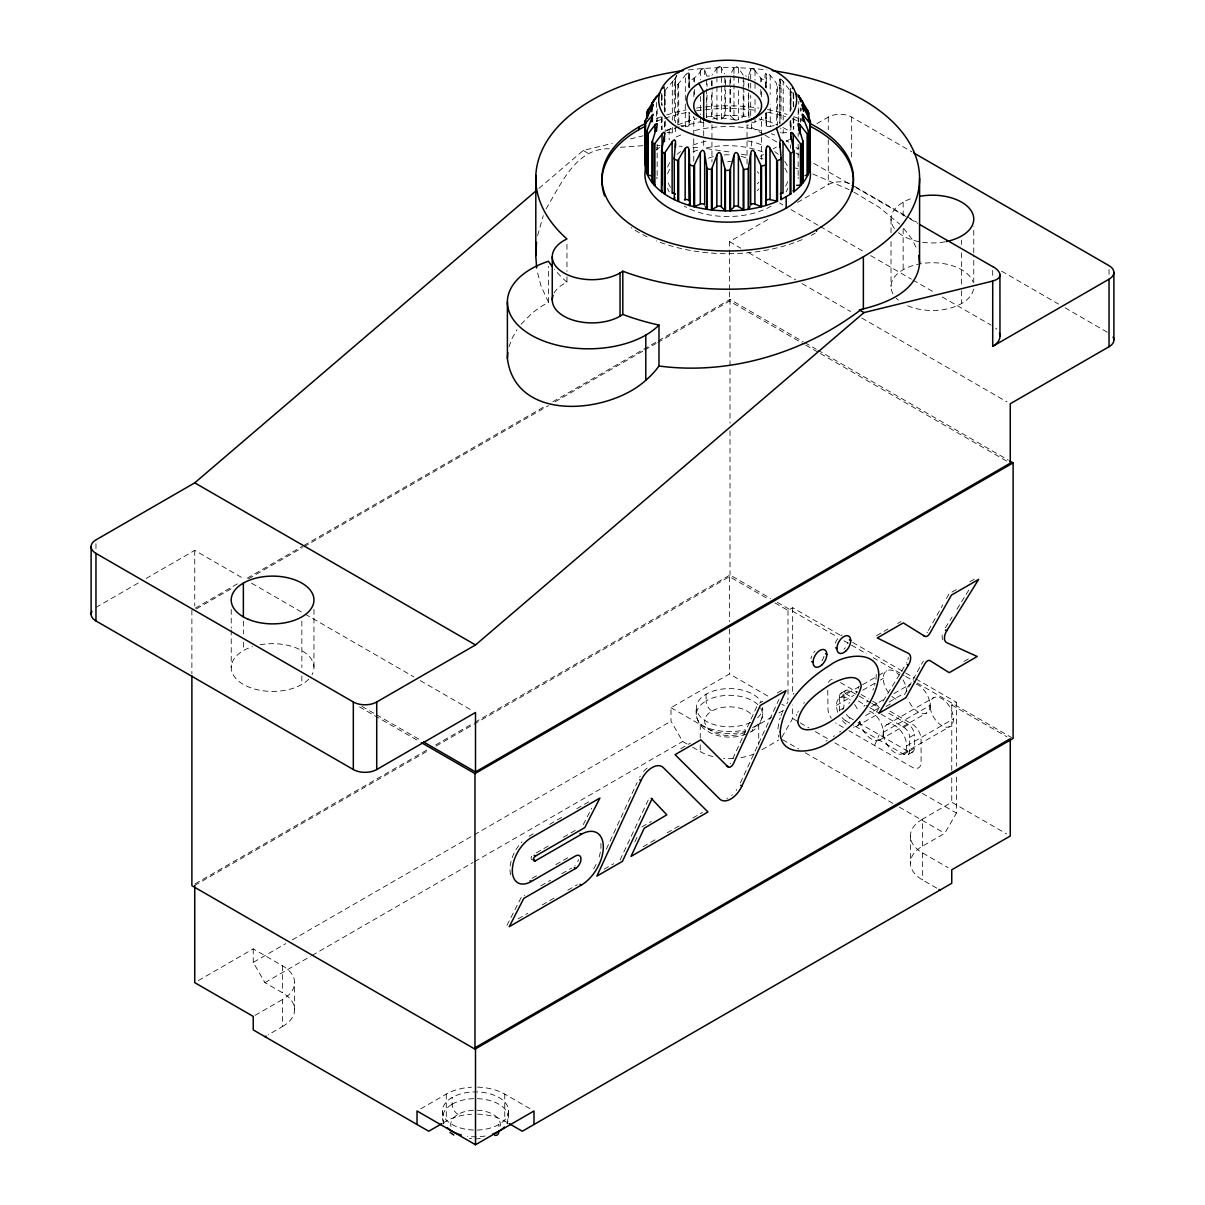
<?xml version="1.0" encoding="UTF-8"?>
<svg xmlns="http://www.w3.org/2000/svg" width="1205" height="1205" viewBox="0 0 1205 1205"><rect width="100%" height="100%" fill="white"/><g stroke="black" fill="none" stroke-linecap="round" stroke-linejoin="round"><path stroke-width="0.75" stroke-dasharray="5 3.75" d="M294.607 1009.67L294.607 982.647M457.96 1114.354A8.315 4.805 60 0 1 452.101 1104.217L452.116 1097.469M508.6 1110.98A33.092 19.099 0 0 1 458.969 1127.518A33.092 19.099 0 0 1 458.969 1094.441A33.092 19.099 0 0 1 508.6 1110.98L507.395 1123.873M693.764 161.334L693.764 116.659M733.981 75.282L733.981 119.31A2.651 1.536 0 0 0 738.439 119.476L743.877 116.252L743.877 90.932M733.981 73.445L733.981 67.947A6.673 3.178 3.5 0 1 734.478 67.194A3.841 1.838 3.8 0 1 734.975 66.877L735.833 66.637M750.7 115.725L750.7 95.541M750.7 88.206L750.7 80.856M750.7 79.033L750.7 69.86A6.673 2.997 16.4 0 1 751.016 69.182M766.26 125.23L766.26 112.396M766.26 86.7C761.319 62.374 771.366 76.322 776.728 83.642L776.683 125.004L777.481 124.943L777.391 84.335L781.006 86.052M779.876 123.799L779.891 79.771A6.673 1.928 38.9 0 1 779.846 79.153L779.861 123.046M790.616 88.191L790.616 111.026M790.887 129.477L790.887 120.304M790.887 109.294L790.887 90.947M798.734 121.69L798.734 101.521M827.76 690.224L828.001 710.317A13.24 7.637 60 0 0 831.284 718.195M871.11 702.997L849.977 690.811A8.269 4.775 60 0 0 844.133 694.185L843.846 707.862M910.393 836.014L910.393 863.036M973.761 282.859L973.761 254.722M973.761 252.839L973.761 226.57M442.416 1110.98L443.621 1123.873M657.207 109.053L657.192 121.464M790.631 148.396L790.661 144.946M688.944 73.113A7.2 2.546 -31.6 0 1 689.079 73.716L689.486 87.182M777.918 728.965L778.701 723.256M689.185 122.533L689.486 113.541M875.99 679.379L876.381 671.682M765.853 87.182L766.26 73.867L766.275 88.07M780.915 128.046L780.689 128.95M537.581 235.623L543.289 215.605M750.7 69.86L748.305 76.276L745.534 75.93M858.562 686.94L858.156 688.432M875.146 683.325L874.574 685.359M779.59 719.746L780.238 717.683M508.992 346.784L512.185 338.123L517.005 329.688M796.43 715.393L796.821 714.339M873.535 688.492L872.917 690.073M780.991 715.589L781.834 713.45M874.544 745.518L879.228 734.704M782.301 712.381L783.295 710.227M733.981 67.947L730.757 73.851M606.356 849.163L637.099 782.602M732.715 758.758L757.975 704.097M740.382 782.949L778.942 699.472M857.041 691.339L856.213 693.011M620.078 860.009L649.194 798.011M634.899 841.798L637.219 836.827M546.016 208.992C560.581 185.148 575.734 147.823 609.218 148.772M797.68 712.426L798.267 711.312M506.944 925.335L521.434 897.047L524.672 895.179M583.265 824.627L591.685 808.193M904.488 694.713L922.684 662.178A4.88 2.817 -60 0 1 923.361 661.153M928.362 630.501L942.822 604.91M946.422 598.524L949.133 593.719L958.728 588.191M765.597 87.709L765.853 79.666M676.065 76.834L675.523 79.199A6.643 1.792 -40.3 0 1 675.478 79.741L675.538 122.639M781.864 737.204L792.664 718.496L792.664 704.985M936.767 888.16L922.518 879.921A41.362 23.874 0 0 1 922.518 846.151L944.735 833.318L956.439 813.059L956.439 775.237M786.82 703.66L787.829 702.018M867.51 700.933L866.847 702.033M689.486 121.072L689.757 113.029M876.457 711.989L879.334 707.32M883.145 701.114L905.121 665.356M674.529 79.229L676.849 75.493L674.423 79.425M717.593 67.405A6.673 3.118 -9.5 0 0 716.93 68.233L711.974 75.237M945.368 627.88L952.131 616.975M956.966 609.188L970.492 587.392M706.461 117.488L707.064 94.035M864.723 705.332L863.97 706.416M701.205 69.785A6.673 2.817 -22 0 0 700.421 70.703C698.222 78.943 686.248 78.4 689.757 87.709M673.49 80.524L662.81 92.921M686.142 74.213A6.673 2.305 -33.3 0 0 685.268 75.237L677.858 84.44L674.333 86.052M793.116 694.351L793.959 693.282M803.69 703.374L804.443 702.47M721.976 118.527L725.425 115.334L725.425 90.014M521.072 324.266L531.134 314.083A85.63 59.648 -13.3 0 1 548.471 302.214L548.471 266.41M849.615 702.425L848.832 703.328M694.532 78.295L694.577 82.015M843.575 708.691L842.611 709.564M538.981 188.357L583.265 150.474L612.261 143.38M840.653 731.209L839.554 732.068M751.182 731.751C759.768 727.067 764.136 717.276 762.584 707.697A33.092 19.099 0 0 1 754.887 719.927M834.538 735.773L833.408 736.541M666.44 130.968L671.697 127.911M760.265 156.349L763.503 154.481M773.218 148.878L776.457 147.01M786.172 141.392L789.411 139.524M816.945 123.633L828.272 117.081A16.539 9.55 0 0 1 851.679 117.081L911.944 151.875M95.963 607.425L139.69 582.181M146.167 578.445L194.743 550.384L243.44 578.505M729.492 289.953L729.492 241.663L769.98 218.286M797.514 202.395L828.272 184.621A16.539 9.55 0 0 1 850.579 184.049M195.135 608.254L237.4 583.853M247.161 578.219L302.44 546.302M304.067 545.368L546.302 405.513M552.809 401.762L656.861 341.678M658.472 340.744L730.019 299.443L803.223 341.723M196.385 608.887L233.875 587.242M248.546 578.762L302.35 547.703M303.976 546.769L548.531 405.573M555.053 401.807L643.078 350.986M644.72 350.037L656.123 343.455M657.749 342.506L729.492 301.099L804.142 344.193M195.135 883.822L427.624 749.6M435.743 744.901L473.143 723.316M474.77 722.382L730.019 575.011L770.688 598.493M194.743 885.389L429.507 749.856M436.029 746.091L729.492 576.668L768.489 599.171M774.981 602.937L787.98 610.438L792.664 607.727L841.301 635.818M198.403 980.539L253.246 948.877L282.482 965.762A41.362 23.874 0 0 1 282.482 999.532L282.482 1026.555L268.233 1034.794M687.076 743.997L682.693 741.467L671.004 721.208L671.004 707.697L729.492 673.926L769.709 697.138M282.482 1026.555A41.362 23.874 0 0 0 282.482 992.784L264.934 982.647L253.246 962.388L285.751 943.62M292.258 939.87L472.691 835.698M474.318 834.764L671.004 721.208M264.934 982.647L310.453 956.378M312.08 955.445L473.008 862.524M474.634 861.59L682.693 741.467M528.95 836.315L533.74 833.544M549.706 824.341L562.464 816.96M576.833 808.676L591.188 800.376M680.765 748.667L690.405 743.108M759.572 703.163L762.795 701.31M777.24 692.965L783.672 689.26M876.532 635.638L887.919 629.07M897.665 623.437L900.918 621.554M969.904 581.729L974.694 578.957M255.068 1015.363L282.482 999.532M536.315 852.899L549.043 845.549M563.353 837.294L577.662 829.025M752.538 727.519A41.362 23.874 0 0 0 758.728 724.582L771.531 717.186M778.837 712.968L782.497 710.86M841.165 693.101L845.85 690.405M839.478 711.01A8.269 4.775 60 0 1 839.448 710.393L839.448 696.882L844.133 694.185M839.448 696.882A8.269 4.775 60 0 1 845.308 693.508L849.977 690.811M839.9 697.785L876.999 676.367M878.626 675.433L886.684 670.778M532.113 878.309L538.439 874.664M555.836 864.618L570.07 856.409M836.466 705.362L854.014 695.24M862.795 690.164L874.484 683.416M880.343 680.042L883.265 678.355M762.027 749.691L778.626 740.111M839.448 710.393L840.623 709.715M841.211 709.384L843.545 708.028M641.888 826.901L651.303 821.464M540.849 885.841L550.564 880.222M561.892 873.685L571.607 868.082M842.099 717.577A8.269 4.775 60 0 0 845.308 720.53L849.977 717.819L856.484 721.584M871.366 706.642L884.274 699.186M893.944 693.598L910.091 684.289A16.539 9.55 60 0 0 906.657 691.851A16.539 9.55 60 0 0 902.334 678.867M865.717 715.499L880.343 707.049M889.109 701.988L903.735 693.553M518.15 918.858L527.76 913.315M542.175 904.985L556.59 896.671M567.796 890.194L577.406 884.651M604.112 869.227L613.691 863.699M643.109 846.723L655.927 839.313M667.148 832.836L681.578 824.506M692.8 818.029L702.425 812.471M886.037 706.461L892.408 702.786M964 661.455L968.669 658.758M856.439 726.449L877.421 714.339M886.684 724.808L933.483 697.785M883.265 732.384L930.049 705.362M879.831 739.96L926.63 712.938M881.051 714.143L903.795 727.278L908.48 724.582L909.534 725.305M951.754 770.447L951.754 704.985L956.439 702.289L956.439 766.109M855.053 726.148L903.795 754.3A8.269 4.775 60 0 0 909.639 750.926L909.639 737.415L914.324 734.704A8.269 4.775 60 0 0 908.48 724.582L886.534 711.914M906.657 745.895L953.456 718.873M903.238 753.456L950.022 726.449M903.795 754.3L908.48 751.589A8.269 4.775 60 0 0 914.324 748.215L914.324 734.704M909.639 750.926L914.324 748.215M912.607 752.01L907.937 754.707M420.681 1108.871L446.272 1094.095A41.362 23.874 0 0 1 471.532 1087.211M922.518 846.151L922.518 819.129L951.754 802.244L1006.597 833.905M442.973 1123.015L446.272 1121.117A41.362 23.874 0 0 1 471.532 1114.233M827.157 740.457L826.028 741.105M751.498 68.881L752.191 68.775M751.558 122.021A2.651 1.536 0 0 0 754.978 121.961L761.53 119.506L761.53 116.975L761.575 135.487M566.952 276.773L566.952 282.181L563.895 283.778A39.705 22.925 0 0 0 554.134 293.026M702.726 68.851L701.973 69.227A3.811 1.627 -21.8 0 0 701.265 69.785M746.528 733.935C727.172 742.416 692.453 734.056 696.4 707.697M630.381 138.952L643.063 135.834M666.636 130.065L679.319 126.962M681.126 126.525L701.069 121.645M774.122 125.516L770.296 126.495L770.176 104.052M719.069 66.667L718.165 67.028A3.826 1.808 -9.3 0 0 717.638 67.42M703.072 68.76L703.946 68.836M781.684 132.866A2.651 1.536 0 0 0 783.19 132.866L787.754 132.399M709.534 75.975L706.928 76.156M620.379 147.296L643.018 145.669M719.43 66.637L720.424 66.817A3.916 1.838 -8.7 0 1 720.876 67.119A7.2 3.359 -7.6 0 1 721.403 67.826L724.597 73.851M657.147 145.444L660.039 145.474M780.162 78.867L781.668 79.816A3.916 1.115 39.6 0 1 782.256 80.404M677.858 84.44L677.858 124.943L678.777 125.019L678.656 83.582M679.213 146.151L682.226 146.347M688.567 72.872L686.91 73.55A3.841 1.341 -33.2 0 0 686.217 74.198M667.299 132.384L672.33 132.957A2.591 1.491 0 0 0 675.463 131.134L675.463 127.926M736.21 66.652L736.33 66.667A1.597 0.768 4.4 0 1 737.174 66.923L737.264 66.968A3.931 1.868 4.4 0 1 737.791 67.329M692.845 147.176L700.527 147.944M706.702 148.637L730.17 152.071M741.196 154.104L749.058 155.701M694.622 119.672L693.809 116.975M752.553 68.821L753.622 69.288A3.916 1.747 17.3 0 1 754.194 69.709M680.84 125.441L683.702 126.133M759.994 158.156L763.111 158.894M754.164 69.709A7.2 3.148 18.1 0 1 754.978 70.598L761.53 78.988L765.597 80.117M685.284 126.585L685.329 75.222M795.195 167.932L798.177 168.896M712.517 116.689L711.462 116.252L711.462 93.463M812.818 174.002L849.058 189.622M700.195 121.946L700.451 116.569M853.953 192.152L879.304 207.396L899.668 224.145M840.442 682.602L857.252 692.303M854.932 186.504L905.422 215.665M907.064 216.599L916.824 222.247M1001.536 271.14L1058.547 304.067M1065.054 307.817L1107.41 332.279M763.307 134.207L747.04 124.808L747.04 139.675M764.934 135.141L777.948 142.657M795.842 152.99L799.096 154.873M813.737 163.323L854.42 186.805M856.047 187.754L908.103 217.804M909.73 218.753L917.864 223.437M733.694 118.949L729.929 115.334L729.929 87.483M779.575 203.043L782.828 204.91M790.962 209.61L818.617 225.576M820.243 226.525L864.181 251.875M870.688 255.641L911.357 279.123M912.983 280.057L934.131 292.273M942.265 296.972L991.082 325.139M583.265 150.474L587.995 153.216M729.492 241.663L740.789 248.185M748.847 252.839L795.646 279.861M802.093 283.582L850.504 311.538M861.801 318.045L1007.019 401.898M804.85 342.657L816.252 349.224M817.879 350.173L1008.239 460.069M805.768 345.142L818.752 352.628M820.379 353.562L1010.257 463.187M852.658 642.37L914.279 677.948M915.905 678.882L956.439 702.289M777.195 602.259L837.4 637.008M843.907 640.774L866.681 653.923M873.188 657.674L904.096 675.523M905.723 676.457L915.499 682.105M917.126 683.039L1013.119 738.454M951.754 704.985L1007.003 736.888M861.093 694.517L868.79 698.96M872.631 701.174L878.4 704.503M889.923 711.161L912.983 724.551A13.24 7.637 60 0 1 921.042 737.475L921.102 764.075A13.406 7.742 60 0 1 912.983 767.706L848.923 730.727M871.923 703.479L879.228 707.697L874.544 702.289M845.308 693.508L851.799 697.258M858.306 701.009L868.052 706.642M869.679 707.576L879.424 713.209M858.111 722.518L908.48 751.589M845.308 720.53L853.426 725.214M843.319 727.489L836.119 723.256M781.894 704.172L784.319 705.588M792.664 718.496L808.871 727.865M815.363 731.601L828.332 739.102M834.824 742.837L915.905 789.652M922.382 793.402L956.439 813.059M782.587 739.704L798.795 749.058M805.286 752.809L892.845 803.358M899.337 807.109L944.735 833.318M671.004 707.697L700.241 724.582A41.362 23.874 0 0 0 745.323 729.763M922.518 819.129A41.362 23.874 0 0 0 922.518 852.899L948.109 867.675M692.574 747.16L700.241 751.589A41.362 23.874 0 0 0 713.661 756.77M251.544 583.19L303.479 613.164M305.106 614.098L413.842 676.879M420.334 680.629L472.27 710.619M361.907 706.341L374.891 713.827M376.517 714.761L421.961 741M359.467 706.883L418.045 740.698M477.496 1087.136A41.362 23.874 0 0 1 504.759 1094.095L530.351 1108.871M477.496 1114.143A41.362 23.874 0 0 1 504.759 1121.117L508.043 1123.015M713.526 117.277L716.945 119.596A2.651 1.536 0 0 0 721.358 119.19M792.363 92.8L790.932 91.791L790.932 109.519M793.236 93.433L793.749 106.718M748.877 117.488L748.275 91.505M903.705 228.393L911.854 238.997L917.095 249.39M706.642 75.81L704.669 69.724A7.185 3.073 -20.1 0 0 704.338 69.092M783.205 120.063L783.205 81.518L790.39 91.128M743.199 75.087L738.499 68.113A7.2 3.389 5.5 0 0 737.776 67.329M766.139 122.579L765.597 113.029M548.471 302.214L540.894 285.63L537.129 270.989M674.649 128.92L674.438 128.046M778.701 737.279L778.189 734.96M793.749 93.824L793.658 106.567M779.846 79.153L781.096 85.615L781.006 121.509M664.618 86.549L664.738 111.252M675.538 95.903L675.463 79.756L674.243 85.615L674.333 121.509M798.177 109.881L798.192 122.353M689.064 88.01L689.064 73.731L689.079 86.624M689.094 125.23L689.079 112.186L689.079 125.38M689.064 73.731L689.064 88.251M1109.037 269.423L1109.037 275.056M992.709 270.357L992.709 277.798M961.635 240.172L961.635 244.404M961.635 252.839L961.635 286.609M961.635 290.827L961.635 303.494M951.754 777.933L951.754 802.244M922.518 852.899L922.518 879.921M903.148 202.184L903.148 219.069M903.148 228.92L903.148 269.724M891.037 219.069L891.037 234.086M891.037 241.587L891.037 286.609M851.679 117.081L851.679 160.235M828.272 117.081L828.272 129.748M828.272 139.599L828.272 184.621M801.22 108.284L801.22 110.815M801.22 118.406L801.22 120.952M800.391 108.058L800.391 111.267M800.466 118.452L800.466 122.217M798.192 132.866L798.192 136.376M798.147 144.193L798.147 178.024M793.749 117.759L793.749 129.266M793.658 117.864L793.658 129.146M793.252 92.649L793.252 105.483M793.252 118.331L793.252 127.971M792.664 607.727L792.664 692.83M790.932 122.172L790.932 129.763M790.616 121.63L790.616 128.709M790.134 90.842L790.134 111.538M790.134 120.952L790.134 130.366M787.98 610.438L787.98 700.21M783.205 129.703L783.205 132.911M770.176 75.147L770.176 94.412M766.275 113.391L766.275 124.401M765.853 113.541L765.853 121.072M761.575 137.34L761.575 159.557M761.53 78.988L761.53 81.518M761.53 91.655L761.53 96.716M760.777 78.25L760.777 82.015M760.777 89.532L760.777 97.063M758.728 724.582L758.728 744.841M755.023 70.598L755.023 80.238M755.023 83.446L755.023 89.878M755.023 99.503L755.023 112.351M755.023 118.783L755.023 121.991M751.649 123.829L751.649 132.414M751.649 140.985L751.649 148.14M748.712 75.81L748.712 81.458M748.712 83.341L748.712 90.872M748.712 92.755L748.712 117.216M748.275 83.913L748.275 86.444M747.04 141.527L747.04 165.672M743.877 80.795L743.877 85.856M743.199 76.969L743.199 116.493M738.499 68.113L738.499 74.544M738.499 77.753L738.499 84.169M738.499 90.601L738.499 119.506M730.501 78.024L730.501 87.438M730.501 89.321L730.501 115.665M730.019 299.443L730.019 423.166M730.019 430.667L730.019 575.011M729.929 79.892L729.929 84.953M729.492 291.806L729.492 301.099M729.492 576.668L729.492 621.554M729.492 629.04L729.492 673.926M725.425 79.892L725.425 84.953M724.853 78.024L724.853 83.672M724.853 85.555L724.853 115.665M721.418 67.826L721.418 74.243M721.418 77.451L721.418 83.883M721.418 87.091L721.418 119.205M716.945 68.233L716.945 84.742M716.945 86.579L716.945 119.596M712.14 80.735L712.14 90.134M712.14 92.017L712.14 116.493M711.944 124.582L711.944 161.877M711.462 80.795L711.462 85.856M707.064 83.913L707.064 86.444M706.642 79.575L706.642 87.106M706.642 88.989L706.642 117.216M706.1 694.185L706.1 700.933A33.092 19.099 0 0 0 703.072 725.952A33.092 19.099 0 0 0 745.549 731.149M704.669 69.724L704.669 76.141M703.69 121.886L703.69 139.057M703.69 140.488L703.69 147.643M700.451 70.703L700.451 79.876M700.451 96.385L700.451 114.731M700.241 724.582L700.241 738.093M700.241 744.841L700.241 751.589M694.577 89.532L694.577 95.18M693.809 78.988L693.809 81.518M693.809 91.655L693.809 96.716M672.315 81.579L672.33 120.108M672.33 127.444L672.33 132.957M669.167 129.312L669.167 139.87M665.205 90.842L665.205 111.538M665.205 120.952L665.205 132.249M664.738 121.765L664.738 128.769M664.347 90.375L664.407 112.05M664.407 122.172L664.407 129.763M662.087 94.954L662.087 105.965M662.087 116.96L662.087 129.809M661.681 93.388L661.681 104.684M661.681 117.864L661.681 129.146M661.59 95.662L661.59 104.88M661.59 117.759L661.59 129.266M657.162 144.239L657.162 177.542M656.62 102.425L656.62 121.69M566.952 244.359L566.952 271.381M504.759 1094.095L504.759 1121.117M498.9 1124.491L498.9 1126.6M446.272 1094.095L446.272 1121.117M313.963 609.384L313.963 667.54M301.853 621.102L301.853 667.54M301.853 675.975L301.853 684.425M282.482 965.762L282.482 992.784M253.246 948.877L253.246 962.388M243.365 621.102L243.365 633.77M243.365 642.205L243.365 650.655M231.24 609.384L231.24 628.136M231.24 630.019L231.24 667.54M194.743 550.384L194.743 606.115M191.881 610.137L191.881 673.866M95.963 543.636L95.963 549.269M754.194 753.863A41.362 23.874 0 0 1 739.478 757.885M733.468 758.472A41.362 23.874 0 0 1 723.497 758.337M750.685 722.367A33.092 19.099 0 0 1 701.566 717.939A33.092 19.099 0 0 1 715.484 690.39A33.092 19.099 0 0 1 761.018 701.897M760.596 708.013A33.077 19.099 0 0 1 752.839 727.925M757.825 704.639A33.077 19.099 0 0 0 706.055 700.918A8.269 4.775 60 0 0 711.944 711.071M752.794 729.13A8.315 4.805 60 0 1 749.992 732.098M745.202 732.248A24.808 14.324 0 0 1 708.841 729.13A24.808 14.324 0 0 1 717.803 708.54A24.808 14.324 0 0 1 752.402 715.71M452.101 1104.217A33.092 19.099 0 0 1 492.709 1101.415A33.092 19.099 0 0 1 507.034 1123.527M485.118 1136.029A33.077 19.099 0 0 1 467.48 1136.27M443.892 1123.271A33.077 19.099 0 0 1 452.161 1104.247M450.986 1126.6A24.808 14.324 0 0 1 475.523 1110.197A24.808 14.324 0 0 1 500.075 1126.585M480.328 1138.559A24.808 14.324 0 0 1 469.468 1138.409M849.977 717.819A8.269 4.775 60 0 1 846.302 714.188M903.795 727.278A8.269 4.775 60 0 1 909.639 737.415M836.119 723.316A13.24 7.637 60 0 1 835.637 722.97M828.483 682.452A13.24 7.637 60 0 1 832.896 679.379M916.222 684.094A16.539 9.55 60 0 1 929.597 701.355A16.539 9.55 60 0 1 922.684 713.661A16.539 9.55 60 0 1 907.967 698.81M896.008 699.171A16.539 9.55 60 0 1 891.745 696.234M888.552 692.709A16.539 9.55 60 0 1 884.575 672.887A16.539 9.55 60 0 1 899.261 675.026M869.438 711.116A16.539 9.55 60 0 1 883.069 729.808A16.539 9.55 60 0 1 873.685 740.141A16.539 9.55 60 0 1 860.054 721.449M859.662 721.223A16.539 9.55 60 0 1 853.547 727.218M846.03 724.175A16.539 9.55 60 0 1 840.789 718.346M837.776 712.321A16.539 9.55 60 0 1 838.77 698.644A16.539 9.55 60 0 1 850.293 700.06M854.571 704.503A16.539 9.55 60 0 1 858.562 711.914M973.535 289.079A41.362 23.874 0 0 1 947.958 308.736A41.362 23.874 0 0 1 905.889 304.94M898.312 300.135A41.362 23.874 0 0 1 896.234 298.192M892.98 293.854A41.362 23.874 0 0 1 921.87 263.518A41.362 23.874 0 0 1 972.872 281.714M260.054 644.78A41.362 23.874 0 0 1 301.853 650.655A41.362 23.874 0 0 1 312.02 674.785M308.766 679.123A41.362 23.874 0 0 1 243.365 684.425A41.362 23.874 0 0 1 252.538 646.663M944.946 241.828A41.362 23.874 0 0 1 898.312 232.595M894.441 228.558A41.362 23.874 0 0 1 912.321 198.192M712.742 118.979A25.35 10.017 12.3 0 1 736.601 120.485M995.601 328.091A24.823 14.324 0 0 1 996.851 329.266M566.952 282.181A191.911 110.8 0 0 1 554.496 269.393M688.341 69.965A191.911 110.8 0 0 1 766.998 69.965M815.243 233.198A125.742 72.586 0 0 1 811.086 235.427M802.093 239.614A125.742 72.586 0 0 1 656.424 240.925M647.115 236.843A125.742 72.586 0 0 1 631.134 227.625M656.424 121.298A125.742 72.586 0 0 1 687.829 112.261M696.565 110.77A125.742 72.586 0 0 1 757.011 110.529M767.525 112.261A125.742 72.586 0 0 1 785.585 116.674M792.167 118.798A125.742 72.586 0 0 1 798.915 121.298M656.424 118.602A125.742 72.586 0 0 1 661.47 116.689M666.666 114.942A125.742 72.586 0 0 1 686.112 109.896M696.565 108.073A125.742 72.586 0 0 1 758.773 108.073M767.525 109.565A125.742 72.586 0 0 1 787.136 114.445M793.884 116.689A125.742 72.586 0 0 1 802.093 119.897M677.858 124.943A82.753 47.778 0 0 1 697.047 118.708M706.22 116.96A82.753 47.778 0 0 1 749.977 117.081M759.105 118.903A82.753 47.778 0 0 1 777.481 124.943M782.994 127.564A82.753 47.778 0 0 1 789.215 131.149M688.989 125.124A2.651 1.536 0 0 1 685.314 126.63M703.69 122.021A2.651 1.536 0 0 1 700.421 122.097M770.146 126.495A2.651 1.536 0 0 1 766.199 125.23M780.659 132.535A2.651 1.536 0 0 1 780.238 132.249M782.181 80.389A7.2 1.928 40.2 0 1 783.114 81.488M656.303 150.173A82.753 47.778 0 0 1 659.496 147.281M676.141 136.978A82.753 47.778 0 0 1 684.109 133.74M694.803 130.517A82.753 47.778 0 0 1 760.536 130.517M771.245 133.74A82.753 47.778 0 0 1 774.559 134.99M786.187 140.578A82.753 47.778 0 0 1 788.763 142.13M795.857 147.281A82.753 47.778 0 0 1 798.026 149.194M798.312 178.4A2.591 1.491 0 0 1 798.328 177.271M798.328 148.742A2.651 1.536 0 0 1 798.312 147.793M656.725 147.447A2.591 1.491 0 0 1 656.68 149.254M656.74 177.105A2.651 1.536 0 0 1 656.755 178.747M787.739 188.372A61.365 35.427 0 0 1 786.157 191.866M771.064 206.16A61.365 35.427 0 0 1 684.274 206.16M669.197 191.866A61.365 35.427 0 0 1 667.6 188.372M667.6 173.851A61.365 35.427 0 0 1 670.567 168.128M692.905 151.92A61.365 35.427 0 0 1 697.891 150.128M706.145 147.929A61.365 35.427 0 0 1 762.449 151.92M784.771 168.128A61.365 35.427 0 0 1 787.739 173.851M787.739 181.609A61.365 35.427 0 0 1 784.771 187.332M670.567 187.332A61.365 35.427 0 0 1 667.6 181.609M667.6 167.088A61.365 35.427 0 0 1 670.567 161.38M677.105 154.27A61.365 35.427 0 0 1 680.554 151.649M692.905 145.157A61.365 35.427 0 0 1 709.052 140.593M747.748 140.864A61.365 35.427 0 0 1 762.449 145.157M774.785 151.649A61.365 35.427 0 0 1 778.234 154.27M784.771 161.38A61.365 35.427 0 0 1 787.739 167.088M758.788 188.884A33.906 19.581 0 0 1 757.327 190.616M727.669 161.53A33.906 19.581 0 0 1 731.179 161.636M757.327 171.607A33.906 19.581 0 0 1 758.788 173.339M758.788 182.136A33.906 19.581 0 0 1 757.327 183.853M708.465 158.217A33.906 19.581 0 0 1 714.204 156.394M724.175 154.888A33.906 19.581 0 0 1 731.179 154.888M741.135 156.394A33.906 19.581 0 0 1 746.889 158.217M600.903 843.425A31.089 17.954 -60 0 1 598.539 858.728M596.068 864.482A31.089 17.954 -60 0 1 592.86 870.055M531.691 859.587A2.877 1.672 -60 0 1 531.691 856.258M510.709 874.785A26.841 15.499 -60 0 1 521.976 841.888M578.46 859.572A7.697 4.443 -60 0 1 577.782 861.665M575.222 865.552A7.697 4.443 -60 0 1 574.725 866.034M639.674 777.195A19.536 11.282 -60 0 1 640.247 776.216M643.56 771.546A19.536 11.282 -60 0 1 647.431 767.811M824.009 656.258A9.761 5.633 -60 0 1 820.138 662.976M810.95 658.668A9.761 5.633 -60 0 1 811.809 656.002M813.812 652.523A9.761 5.633 -60 0 1 815.047 651.077M847.898 642.461A9.761 5.633 -60 0 1 847.612 643.35M845.262 647.718A9.761 5.633 -60 0 1 844.027 649.179M835.351 643.109A9.761 5.633 -60 0 1 837.701 638.74M840.864 635.653A9.761 5.633 -60 0 1 842.099 634.93M736.797 789.576A19.536 11.282 -60 0 1 736.135 790.51M732.414 794.698A19.536 11.282 -60 0 1 731.631 795.39M727.669 798.087A19.536 11.282 -60 0 1 726.886 798.463M730.592 763.172A4.88 2.817 -60 0 1 730.275 763.639M942.867 639.915A9.761 5.633 -60 0 1 942.867 632.64M927.458 632.098A4.88 2.817 -60 0 1 927.082 632.715M908.284 657.463A9.761 5.633 -60 0 1 907.862 659.707M906.793 662.494A9.761 5.633 -60 0 1 906.567 662.931M930.2 707.576A16.539 9.55 60 0 0 949.133 726.871A16.539 9.55 60 0 0 945.925 701.913A16.539 9.55 60 0 0 930.2 707.576M883.401 734.598A16.539 9.55 60 0 0 902.334 753.878A16.539 9.55 60 0 0 899.141 728.935A16.539 9.55 60 0 0 883.401 734.598"/><path stroke-width="1.5" d="M91.113 614.173L91.113 546.633M553.11 295.285A39.705 22.925 0 0 0 573.083 320.138A39.705 22.925 0 0 0 620.048 316.192L622.804 314.43A191.911 110.8 0 0 0 658.984 325.094L658.984 366.004A85.63 59.648 -13.3 0 1 645.79 380.268C609.233 413.887 515.469 423.106 507.395 358.442L507.395 302.003M536.662 267.977L535.773 255.716L535.833 175.328M743.846 169.363L743.877 209.941L738.394 206.582L738.394 155.219A6.673 6.522 -44.1 0 0 737.716 153.698A3.826 3.751 -42.9 0 0 737.189 153.05L736.391 152.583M752.613 150.384L753.517 150.745A3.811 3.555 -70 0 1 754.074 151.333A6.673 6.221 -70.7 0 1 754.887 152.749L754.887 204.112L761.53 206.688L761.53 166.169L765.597 165.04L766.29 149.676A7.2 6.251 -82.1 0 1 766.38 147.959M766.29 149.676L766.29 201.069A2.651 1.536 0 0 1 770.04 199.563L770.025 148.23A6.673 5.709 -83 0 0 769.152 146.905A3.841 3.284 -82.6 0 0 768.564 146.407L767.706 146.167M793.252 150.52L793.252 133.996A6.673 4.082 82.2 0 0 792.363 132.896A3.826 2.35 82.4 0 0 791.851 132.565L791.203 132.52M800.195 134.192L800.195 125.019A6.838 3.344 77.1 0 0 799.337 123.995A3.931 1.928 77.3 0 0 798.885 123.723L798.373 123.738M802.997 109.203L802.063 104.519L809.926 120.289M803.494 120.877L803.494 115.364L809.85 123.347M658.984 366.004C730.516 375.538 804.548 352.598 861.349 309.369C885.208 303.66 917.306 291.956 919.566 263.368L919.581 178.415M999.969 336.21L999.939 274.574M1113.887 272.42L1113.887 339.961M653.276 104.579L652.944 105.769A3.826 0.783 -66.3 0 1 652.583 106.597A6.673 1.401 -66.4 0 1 651.83 107.998L644.961 121.283L644.961 123.889L653.306 114.294L646.528 131.947L646.528 172.451L647.703 171.622M678.656 159.783L678.656 201.19L677.858 201.235L677.858 160.732C687.919 142.401 689.667 141.603 689.486 163.699L689.757 205.558L689.486 163.699M535.773 255.716L536.541 242.326M507.395 358.442L507.802 352.613M810.287 123.784L810.393 121.283L809.775 164.739L809.82 120.048M674.68 197.183L674.333 199.623L674.243 157.75L675.463 143.681L675.463 147.356M661.681 149.977L661.59 191.851L661.681 149.977L664.452 136.165A6.869 4.474 -83.9 0 0 664.693 134.493A3.931 2.546 -83.9 0 0 664.723 133.65M783.009 141.874A5.498 4.233 -89.4 0 0 781.608 140.202L780.358 140.322L779.831 142.19A6.643 5.197 -89.2 0 0 779.876 143.666L781.096 157.75L781.006 159.105L777.481 160.732L777.481 201.235A82.753 47.778 0 0 1 687.422 204.835A82.753 47.778 0 0 1 645.262 158.759M752.251 150.384A1.582 1.476 -69.2 0 0 751.453 151.107L751.438 151.167A3.901 3.645 -69.3 0 0 751.031 152.011A7.185 6.778 -68.8 0 0 750.67 153.698L748.275 168.851L748.275 209.369L750.007 206.703M766.139 203.735L765.883 204.986L765.853 163.699M790.661 134.568A7.2 4.579 82.8 0 0 790.962 136.27L793.749 151.333L790.932 153.381L790.932 193.885L781.006 199.623L780.674 197.213M657.117 124.175L657.147 124.974A3.841 2.018 -78.8 0 1 657.041 125.802A6.673 3.555 -78.8 0 1 656.589 127.414L652.176 142.13L652.176 182.648L653.2 181.488M735.773 152.538A1.582 1.551 -40.9 0 0 735.005 153.14L734.93 153.231A3.916 3.826 -40.8 0 0 734.463 153.969A7.2 7.064 -38.1 0 0 733.92 155.596L729.929 170.342L729.929 210.845L733.363 207.667M802.168 114.219L802.259 115.559A3.916 1.22 70.3 0 0 802.53 116.388A7.2 2.35 70.5 0 0 803.148 118M765.868 205.061L765.597 165.04M716.855 155.294L711.462 169.438L711.462 209.941L716.855 206.688L716.855 155.294A7.2 7.094 29.2 0 1 717.532 153.743A3.931 3.871 23.4 0 1 718.075 153.08L718.18 153.005A1.597 1.567 22.7 0 1 719.008 152.493L719.144 152.568M646.528 118.286L647.386 110.996L655.143 98.433M803.178 121.163L803.178 117.954L808.811 131.947L807.817 134.478L807.817 174.996L806.446 175.388M766.681 147.146L766.726 147.025A1.597 1.371 -82 0 1 767.269 146.257L767.389 146.272M702.681 150.309A1.582 1.521 62.4 0 0 701.822 150.7L701.777 150.73A3.916 3.736 62.9 0 0 701.144 151.378A7.2 6.853 65.7 0 0 700.331 152.824L693.809 166.169L693.809 206.688L700.316 204.202A2.651 1.536 0 0 1 704.699 204.955L704.654 153.592L707.064 168.851L707.064 209.369L706.642 167.555M641.015 780.539L596.867 876.11L622.413 861.364L651.92 799.02L666.802 814.821L644.223 828.257L631.013 856.394L707.968 811.974L663.307 767.6A19.536 11.282 -60 0 0 641.015 780.539L639.704 779.786M727.895 766.772L700.783 739.81L675.071 754.661L719.641 798.945A19.536 11.282 -60 0 0 741.934 786.006L786.006 690.601L760.31 705.437L733.484 763.533A4.88 2.817 -60 0 1 727.895 766.772L726.585 766.003M661.681 191.384L662.148 190.601M652.176 108.676L652.176 103.028L653.923 100.181M678.4 72.812L678.912 71.908M712.11 168.354L712.14 209.7M674.619 140.126L674.529 140.081A1.582 1.25 87.8 0 0 673.776 140.187L673.731 140.217A3.916 3.103 88.1 0 0 673.098 140.684A7.2 5.633 89.3 0 0 672.164 141.919L664.407 153.381L664.407 193.885L665.205 193.945L665.205 152.523M924.838 636.3L903.268 622.91L877.255 637.927L908.465 653.381A9.761 5.633 -60 0 1 908.404 665.145L878.807 713.345L905.904 697.695L925.018 663.518A4.88 2.817 -60 0 1 930.019 660.641L949.239 672.676L977.225 656.514L946.753 642.672A9.761 5.633 -60 0 1 946.738 630.787L978.641 579.394L951.483 595.074L929.793 633.453A4.88 2.817 -60 0 1 924.838 636.3L923.512 635.547M656.635 96.069L654.179 99.774M664.226 132.399A1.536 0.979 -83.8 0 0 663.609 132.505L663.578 132.52A3.841 2.47 -83.6 0 0 663.006 132.911A7.155 4.534 -82.6 0 0 662.117 134.026L654.119 144.48L654.119 184.983L655.113 185.163M657.644 95.737L659.888 92.559M657.192 96.37L654.179 100.618M652.176 105.453L646.588 113.165M656.936 123.814L656.891 123.754A1.582 0.828 -78.7 0 0 656.394 123.693L656.348 123.708A3.916 2.049 -78.5 0 0 655.836 124.04A7.2 3.675 -77.6 0 0 654.978 125.034L647.567 134.433L647.537 174.996L651.679 175.915M694.532 165.19L694.577 206.537M662.72 88.552L663.352 87.709M652.176 103.028L653.743 101.13M798.162 123.949A1.536 0.768 77.7 0 0 798.132 124.823L798.147 124.943A3.841 1.913 77.6 0 0 798.267 125.787A7.155 3.69 77.7 0 0 798.689 127.444L803.178 142.13L801.22 144.48L801.22 184.983L800.466 185.133L800.466 143.726L793.252 133.996M790.947 132.746L791.007 132.686A1.582 0.979 82.8 0 0 790.706 133.574L790.706 133.635A3.916 2.44 82.7 0 0 790.721 134.553M646.874 112.818L646.965 118.361M647.537 134.478L646.528 131.947M423.573 741.934L475.508 771.923L475.508 712.486L376.728 769.528A16.539 9.55 0 0 1 353.321 769.528L95.963 620.937L95.963 553.396A16.539 9.55 0 0 1 95.963 539.885L194.743 482.844L536.12 190.812M95.963 553.396L353.321 701.988A16.539 9.55 0 0 0 376.728 701.988L475.508 644.946L864.015 312.577L992.709 281.081L992.709 346.347L1109.037 279.183A16.539 9.55 0 0 0 1109.037 265.672L913.571 152.824M772.194 70.628A191.911 110.8 0 0 1 903.976 222.187A191.911 110.8 0 0 1 622.804 271.2L620.048 272.963A39.705 22.925 0 0 1 563.895 272.963A39.705 22.925 0 0 1 563.895 240.548L566.952 238.951A191.911 110.8 0 0 1 683.145 70.628M751.649 119.536L752.568 119.009M753.17 118.662L755.008 117.593M755.309 117.427L756.529 116.719M1113.104 337.069A16.539 9.55 0 0 1 1109.037 346.724L1010.257 403.75L1010.257 463.187L475.508 771.923M421.298 742.581L474.981 773.58L1013.119 462.886L1013.119 738.454L474.981 1049.148L191.881 885.69L191.881 675.734M581.352 834.312L535.472 860.792A2.877 1.672 -60 0 1 533.438 859.617A2.877 1.672 -60 0 1 535.472 856.077L584.771 827.624L599.924 798.041L531.3 837.656A26.841 15.499 -60 0 0 512.321 870.537A26.841 15.499 -60 0 0 531.3 881.488L575.568 855.927A7.697 4.443 -60 0 1 581.006 859.075A7.697 4.443 -60 0 1 575.568 868.489L523.768 898.403L509.278 926.675L581.352 885.073A31.089 17.954 -60 0 0 603.328 846.995A31.089 17.954 -60 0 0 581.352 834.312L580.027 833.544M264.934 1036.692L266.034 1036.059M441.874 1123.647L428.724 1131.239L253.246 1029.929L253.246 1016.418L194.743 982.647L194.743 885.389M417.02 1124.491L417.02 1110.98L475.508 1144.75L533.996 1110.98L533.996 1124.491M809.73 164.754L807.998 165.386M684.35 199.894L685.163 199.653L685.163 148.26M807.079 175.252L807.139 133.83L800.195 125.019M806.386 175.388L805.061 175.659M748.275 168.851L743.877 169.438M800.18 185.163L799.352 185.224M790.028 193.93L790.932 193.885M798.328 185.284L796.671 185.344M661.786 185.374L662.087 133.981M729.929 170.342L725.425 170.342L721.358 155.505A6.673 6.582 19.2 0 0 720.831 153.909A3.841 3.781 20.3 0 0 720.379 153.201L719.521 152.598M770.131 199.623L777.481 201.235M711.462 169.438L707.064 168.851M776.623 201.175L776.683 159.783L770.025 148.23M693.809 166.169L689.757 165.04M647.657 165.492L644.961 164.392L644.961 121.283M703.148 150.474L703.916 151.182A3.841 3.675 61.7 0 1 704.277 151.951A6.673 6.402 61.6 0 1 704.624 153.592M645.519 164.724L645.519 120.048M677.858 160.732L674.333 159.105L674.243 157.75M919.49 224.386L992.709 266.651M721.735 207.335L725.425 210.845L725.425 170.342M859.286 309.836L864.015 312.577M1009.865 461.018L1013.119 462.886M945.428 630.034L946.738 630.787M907.094 664.392L908.404 665.145M849.404 639.84L850.73 640.593M835.592 647.808L836.918 648.576M825.53 653.622L826.841 654.39M811.718 661.605L813.029 662.358M938.966 889.426L940.066 890.058M740.623 785.253L741.934 786.006M194.743 482.844L475.508 644.946M651.167 798.267L652.477 799.036M574.243 867.736L575.568 868.489M534.161 855.324L535.472 856.077M580.027 884.319L581.352 885.073M533.137 859.436L535.472 860.792M529.974 880.735L531.3 881.488M509.143 1123.647L522.307 1131.239L951.754 883.295L951.754 869.784L1010.257 836.014L1010.257 738.755L475.508 1047.491L475.508 1144.75M664.407 153.381L661.59 151.333M450.022 1132.354L453.818 1135.035M674.875 140.292L675.357 141.151A3.826 3.043 87.7 0 1 675.493 141.994A6.673 5.332 87.7 0 1 675.433 143.681M724.823 210.498L724.853 169.107M802.123 181.458L803.178 182.648L803.178 142.13M801.22 100.693L803.178 103.028L803.178 105.573M653.999 144.329L652.176 142.13M808.57 112.939L807.681 110.468M792.303 88.146L792.333 88.176A7.155 0.844 50.7 0 1 792.483 88.462M802.997 105.528L808.495 112.848L808.389 120.244M798.207 95.105L799.201 96.581M664.467 132.731L664.723 133.65M795.903 93.177L796.791 94.442M798.162 96.37L800.466 99.638M798.915 96.174L803.087 102.892M799.005 96.445L798.328 95.361M799.593 97.198L807.169 109.61L807.139 113.3M706.597 208.902L705.317 206.627M793.176 190.556L793.749 191.851A82.753 47.778 0 0 0 810.363 161.289M698.825 83.401L703.69 91.851L703.69 120.455M754.887 152.749L760.822 165.19L760.777 206.537M808.766 113.059L808.811 118.286M776.427 128.212L780.569 140.142M738.394 155.219L743.199 168.278L743.199 209.7M689.471 205.016L689.2 203.615M918.858 255.475L919.566 263.368M1109.037 279.183L1109.037 346.724M863.367 256.755L863.367 308.887M816.583 229.733L816.583 231.255M808.811 131.947L808.811 172.451L808.389 130.652M807.817 110.694L807.817 113.225M803.494 108.058L803.494 111.282M802.907 140.789L802.907 182.196M800.391 98.418L800.391 101.642M798.719 127.414L798.719 130.637M793.749 151.333L793.749 191.851M793.658 149.977L793.658 191.384M790.992 136.255L790.992 139.464M790.134 193.945L790.134 152.523L783.024 141.859L783.024 193.237A2.591 1.491 0 0 0 780.253 193.854M786.187 196.882L786.187 208.134M781.096 157.75L781.006 199.623M779.876 143.666L779.876 147.326M750.685 153.698L750.685 205.076A2.651 1.536 0 0 1 754.917 204.097M748.712 167.555L748.712 208.962M733.92 155.596L733.92 206.974A2.651 1.536 0 0 1 738.439 206.567M730.501 169.107L730.501 210.513M721.358 155.505L721.358 206.868M700.316 152.809L700.316 204.202M689.094 149.586L689.094 200.949A2.651 1.536 0 0 0 685.193 199.699M672.134 141.889L672.134 193.282A2.651 1.536 0 0 1 675.418 194.291M664.452 136.165L664.452 141.678M656.62 127.444L656.62 131.104M654.948 124.989L654.948 131.405M654.887 143.726L654.887 185.133M652.432 102.576L652.432 106.341M652.342 117.909L652.342 121.585M652.432 140.789L652.432 182.196M651.845 108.089L651.845 111.749M651.845 115.349L651.845 121.765M648.215 109.535L648.215 113.3M648.215 133.83L648.215 175.237M647.537 110.694L647.537 118.286M646.965 130.652L646.965 172.059M645.79 335.095L645.79 380.268M638.77 127.082L638.77 129.779M622.804 271.2L622.804 314.43M620.048 272.963L620.048 316.192M552.267 256.755L552.267 299.985M498.9 1130.817L498.9 1131.239A8.269 4.775 60 0 1 494.668 1135.291M474.981 773.58L474.981 1049.148M376.728 701.988L376.728 769.528M353.321 701.988L353.321 769.528M243.365 583.115L243.365 616.885M504.443 1127.006A33.092 19.099 0 0 1 498.9 1131.239A33.077 19.099 0 0 1 492.544 1134.146M461.364 1135.005A33.077 19.099 0 0 1 447.175 1127.549M95.963 620.937A16.539 9.55 0 0 1 91.896 611.281M919.852 196.31A41.362 23.874 0 0 1 971.591 211.447A41.362 23.874 0 0 1 946.256 241.572M992.95 266.591A25.35 10.017 12.3 0 1 992.468 280.931M999.442 333.288A24.823 14.324 0 0 1 992.709 346.347M811.086 126.796A125.742 72.586 0 0 1 852.101 191.565M604.609 195.978A125.742 72.586 0 0 1 645.669 126.073M811.086 124.1A125.742 72.586 0 0 1 817.909 228.965A125.742 72.586 0 0 1 636.135 228.182A125.742 72.586 0 0 1 645.669 123.377M658.984 325.094A81.066 46.799 0 0 1 531.134 335.095A81.066 46.799 0 0 1 548.471 261.289A191.911 110.8 0 0 0 552.372 266.712M809.203 166.169A82.753 47.778 0 0 1 727.669 222.127A82.753 47.778 0 0 1 646.151 166.169M652.146 105.588A7.2 1.356 -65.1 0 1 652.779 104.805M802.756 114.445A6.673 2.003 69.8 0 1 803.494 115.303M716.915 206.703A2.651 1.536 0 0 1 721.418 206.853M710.378 122.533A33.906 19.581 0 0 1 701.551 93.207A33.906 19.581 0 0 1 753.08 92.725A33.906 19.581 0 0 1 745.91 122.202M766.425 147.974A3.916 3.374 -82.2 0 1 766.666 147.146M727.564 765.778A4.88 2.817 -60 0 1 727.172 765.868M780.207 731.661C779.74 758.05 814.444 753.261 828.935 742.129C852.688 727.564 875.794 704.624 878.791 675.628C879.273 649.239 844.569 654.029 830.079 665.16C806.326 679.725 783.205 702.681 780.207 731.661M797.74 721.765C800.271 736.511 820.665 727.308 828.769 722.593C842.461 714.083 857.614 702.801 861.229 686.187C859.316 670.281 837.46 680.192 829.13 685.329C815.83 693.944 800.662 705.196 797.74 721.765M248.335 619.34A41.362 23.874 0 0 0 313.737 602.47A41.362 23.874 0 0 0 255.731 578.189A41.362 23.874 0 0 0 248.335 619.34M693.191 134.538A68.956 39.81 0 0 0 796.625 100.06A68.956 39.81 0 0 0 693.191 65.582A68.956 39.81 0 0 0 693.191 134.538M703.735 119.144A40.804 23.558 0 0 0 768.263 102.5A40.804 23.558 0 0 0 711.025 78.551A40.804 23.558 0 0 0 703.735 119.144M821.72 665.039A9.761 5.633 -60 0 0 824.823 649.917A9.761 5.633 -60 0 0 813.27 660.159A9.761 5.633 -60 0 0 821.72 665.039M845.609 651.257A9.761 5.633 -60 0 0 848.712 636.12A9.761 5.633 -60 0 0 837.144 646.377A9.761 5.633 -60 0 0 845.609 651.257"/></g></svg>
